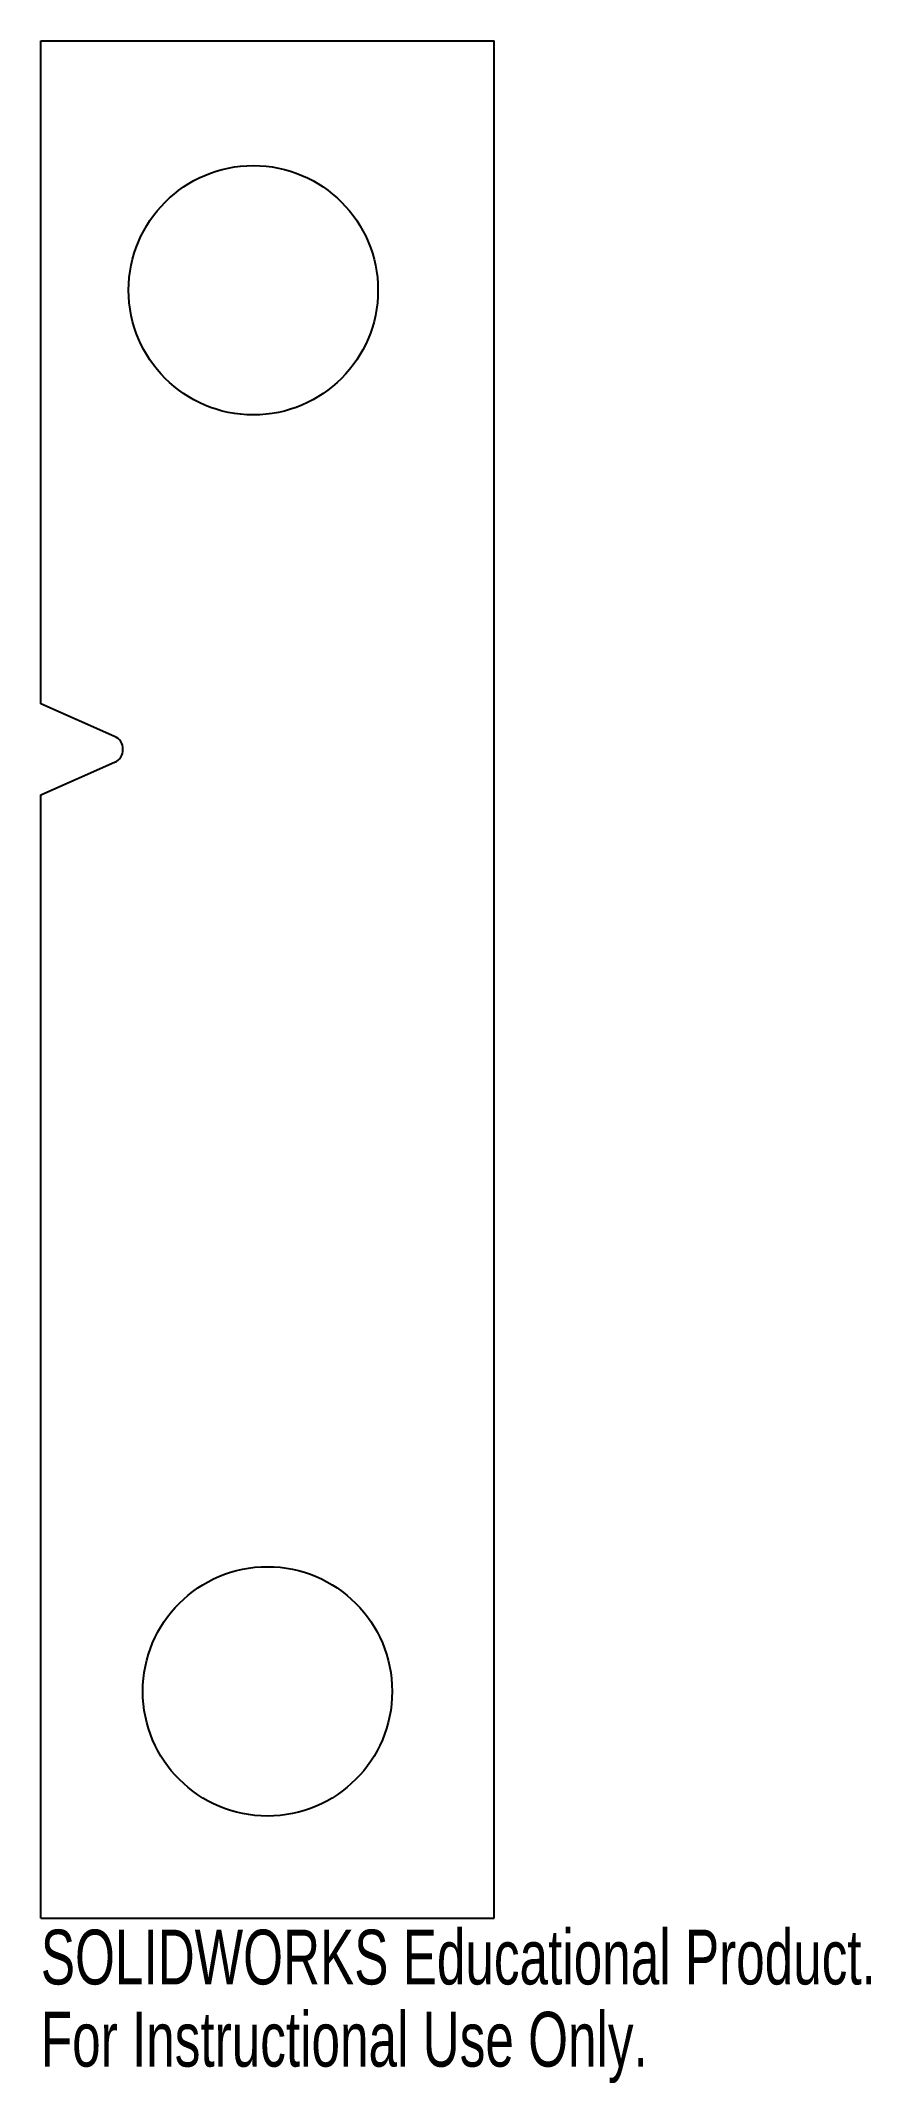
# Model space of a CAD drawing. Header units: millimetres. Extents: x -19 to 55, y -35 to 146.
import ezdxf

# ---------------------------------------------------------------- set-up
doc = ezdxf.new("R2010")
doc.units = ezdxf.units.MM
doc.styles.add('SLDTEXTSTYLE0', font='TXT', dxfattribs={"width": 0.7})

msp = doc.modelspace()

# ---------------------------------------------------------------- linework, layer by layer
at = {"color": 7, "linetype": 'Continuous', "lineweight": 25}
for p, q in [((-18.75, 87.1), (-18.75, 145.6)), ((-18.75, 145.6), (21.25, 145.6)), ((21.25, -20), (21.25, 145.6)), ((-12.25, 84.24), (-18.75, 87.1)), ((-18.75, 79.1), (-12.25, 81.96)), ((-18.75, -20), (-18.75, 79.1)), ((-18.75, -20), (21.25, -20))]:
    msp.add_line(p, q, dxfattribs=at)
for centre in [(0, 123.6), (1.25, 0)]:
    msp.add_circle(centre, 11, dxfattribs=at)
msp.add_arc((-12.75, 83.1), 1.25, 293.7078, 66.2922, dxfattribs=at)

# ---------------------------------------------------------------- texts
at = {"color": 7, "linetype": 'Continuous', "char_height": 4.8336, "attachment_point": 1, "style": 'SLDTEXTSTYLE0'}
for s, insert in [('SOLIDWORKS Educational Product.', (-18.75, -21.02)), ('For Instructional Use Only.', (-18.75, -28.27))]:
    msp.add_mtext(s, dxfattribs=dict(at, insert=insert))

doc.saveas('drawing.dxf')
